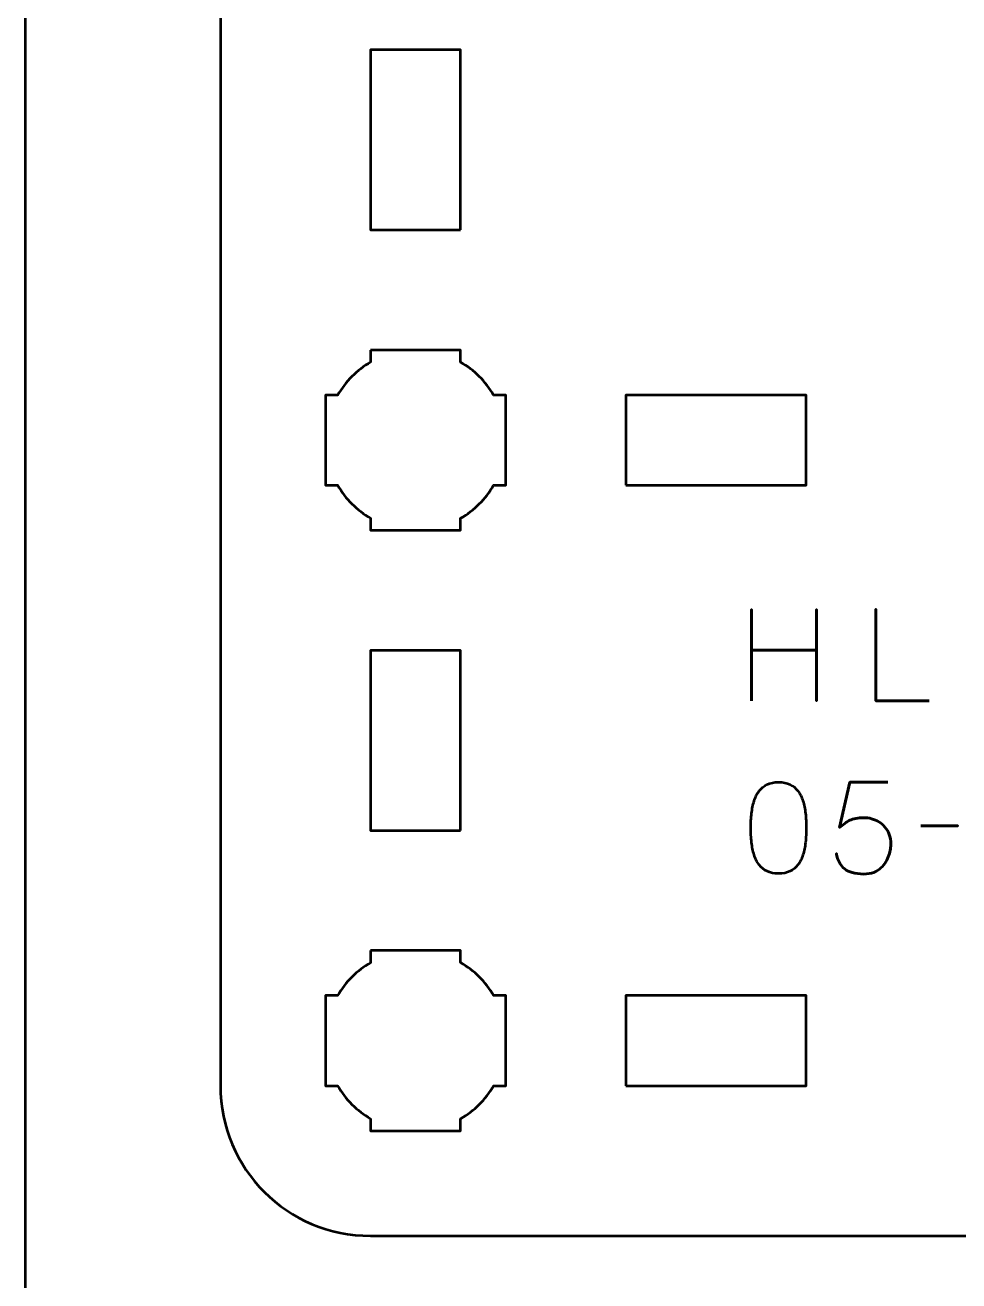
# Model space of a CAD drawing. Header units: centimetres. Extents: x -21 to 0, y -29.7 to 0.
# Drawn here: x -21 to -17.891, y -13.8 to -9.618 of the extents above; entities that cross this region are included whole.
import ezdxf

# ---------------------------------------------------------------- set-up
doc = ezdxf.new("R2010")
doc.units = ezdxf.units.CM
doc.header["$MEASUREMENT"] = 0
doc.layers.add('Layer 1', color=7, linetype='Continuous')

msp = doc.modelspace()

# ---------------------------------------------------------------- linework, layer by layer
at = {"layer": 'Layer 1', "color": 1, "lineweight": 53}
msp.add_open_spline([(-21.00003, -29.19995), (-21.00003, -29.19995), (-21.00003, -5.29992), (-21.00003, -5.29992), (-21.00003, -5.29992), (-21.00003, -5.21709), (-20.93286, -5.14992), (-20.85003, -5.14992), (-20.85003, -5.14992), (-20.7672, -5.14992), (-20.70003, -5.08275), (-20.70003, -4.99992), (-20.70003, -4.99992), (-20.70003, -4.91709), (-20.7672, -4.84992), (-20.85003, -4.84992), (-20.85003, -4.84992), (-20.93286, -4.84992), (-21.00003, -4.78275), (-21.00003, -4.69992), (-21.00003, -4.69992), (-21.00003, -4.61709), (-20.93286, -4.54992), (-20.85003, -4.54992), (-20.85003, -4.54992), (-20.7672, -4.54992), (-20.70003, -4.48275), (-20.70003, -4.39992), (-20.70003, -4.39992), (-20.70003, -4.31709), (-20.7672, -4.24992), (-20.85003, -4.24992), (-20.85003, -4.24992), (-20.93286, -4.24992), (-21.00003, -4.18275), (-21.00003, -4.09992), (-21.00003, -4.09992), (-21.00003, -4.01709), (-20.93286, -3.94992), (-20.85003, -3.94992), (-20.85003, -3.94992), (-20.7672, -3.94992), (-20.70003, -3.88275), (-20.70003, -3.79992), (-20.70003, -3.79992), (-20.70003, -3.71709), (-20.7672, -3.64992), (-20.85003, -3.64992), (-20.85003, -3.64992), (-20.93286, -3.64992), (-21.00003, -3.58275), (-21.00003, -3.49992), (-21.00003, -3.49992), (-21.00003, -3.41709), (-20.93286, -3.34992), (-20.85003, -3.34992), (-20.85003, -3.34992), (-20.7672, -3.34992), (-20.70003, -3.28275), (-20.70003, -3.19992), (-20.70003, -3.19992), (-20.70003, -3.11709), (-20.7672, -3.04992), (-20.85003, -3.04992), (-20.85003, -3.04992), (-20.93286, -3.04992), (-21.00003, -2.98275), (-21.00003, -2.89992), (-21.00003, -2.89992), (-21.00003, -2.81709), (-20.93286, -2.74992), (-20.85003, -2.74992), (-20.85003, -2.74992), (-20.7672, -2.74992), (-20.70003, -2.68275), (-20.70003, -2.59992), (-20.70003, -2.59992), (-20.70003, -2.51709), (-20.7672, -2.44992), (-20.85003, -2.44992), (-20.85003, -2.44992), (-20.93286, -2.44992), (-21.00003, -2.38275), (-21.00003, -2.29992), (-21.00003, -2.29992), (-21.00003, -2.21709), (-20.93286, -2.14992), (-20.85003, -2.14992), (-20.85003, -2.14992), (-20.7672, -2.14992), (-20.70003, -2.08275), (-20.70003, -1.99992), (-20.70003, -1.99992), (-20.70003, -1.91709), (-20.7672, -1.84992), (-20.85003, -1.84992), (-20.85003, -1.84992), (-20.93286, -1.84992), (-21.00003, -1.78275), (-21.00003, -1.69992), (-21.00003, -1.69992), (-21.00003, -1.61709), (-20.93286, -1.54992), (-20.85003, -1.54992), (-20.85003, -1.54992), (-20.7672, -1.54992), (-20.70003, -1.48275), (-20.70003, -1.39992), (-20.70003, -1.39992), (-20.70003, -1.31709), (-20.7672, -1.24992), (-20.85003, -1.24992), (-20.85003, -1.24992), (-20.93286, -1.24992), (-21.00003, -1.18275), (-21.00003, -1.09992), (-21.00003, -1.09992), (-21.00003, -1.09992), (-21.00003, -0.49992), (-21.00003, -0.49992), (-21.00003, -0.49992), (-21.00003, -0.22295), (-20.77694, 0.00004), (-20.49994, 0.00004), (-20.49994, 0.00004), (-20.49994, 0.00004), (-0.50008, 0.00004), (-0.50008, 0.00004), (-0.50008, 0.00004), (-0.22294, 0.00004), (0.00002, -0.22295), (0.00002, -0.49992), (0.00002, -0.49992), (0.00002, -0.49992), (0.00002, -29.19995), (0.00002, -29.19995), (0.00002, -29.19995), (0.00002, -29.47695), (-0.22294, -29.70004), (-0.50008, -29.70004), (-0.50008, -29.70004), (-0.50008, -29.70004), (-20.49994, -29.70004), (-20.49994, -29.70004), (-20.49994, -29.70004), (-20.77694, -29.70004), (-21.00003, -29.47695), (-21.00003, -29.19995)], degree=3, knots=[0, 0, 0, 0, 0.027027, 0.027027, 0.027027, 0.027027, 0.0540541, 0.0540541, 0.0540541, 0.0540541, 0.0810811, 0.0810811, 0.0810811, 0.0810811, 0.1081081, 0.1081081, 0.1081081, 0.1081081, 0.1351351, 0.1351351, 0.1351351, 0.1351351, 0.1621622, 0.1621622, 0.1621622, 0.1621622, 0.1891892, 0.1891892, 0.1891892, 0.1891892, 0.2162162, 0.2162162, 0.2162162, 0.2162162, 0.2432432, 0.2432432, 0.2432432, 0.2432432, 0.2702703, 0.2702703, 0.2702703, 0.2702703, 0.2972973, 0.2972973, 0.2972973, 0.2972973, 0.3243243, 0.3243243, 0.3243243, 0.3243243, 0.3513514, 0.3513514, 0.3513514, 0.3513514, 0.3783784, 0.3783784, 0.3783784, 0.3783784, 0.4054054, 0.4054054, 0.4054054, 0.4054054, 0.4324324, 0.4324324, 0.4324324, 0.4324324, 0.4594595, 0.4594595, 0.4594595, 0.4594595, 0.4864865, 0.4864865, 0.4864865, 0.4864865, 0.5135135, 0.5135135, 0.5135135, 0.5135135, 0.5405405, 0.5405405, 0.5405405, 0.5405405, 0.5675676, 0.5675676, 0.5675676, 0.5675676, 0.5945946, 0.5945946, 0.5945946, 0.5945946, 0.6216216, 0.6216216, 0.6216216, 0.6216216, 0.6486486, 0.6486486, 0.6486486, 0.6486486, 0.6756757, 0.6756757, 0.6756757, 0.6756757, 0.7027027, 0.7027027, 0.7027027, 0.7027027, 0.7297297, 0.7297297, 0.7297297, 0.7297297, 0.7567568, 0.7567568, 0.7567568, 0.7567568, 0.7837838, 0.7837838, 0.7837838, 0.7837838, 0.8108108, 0.8108108, 0.8108108, 0.8108108, 0.8378378, 0.8378378, 0.8378378, 0.8378378, 0.8648649, 0.8648649, 0.8648649, 0.8648649, 0.8918919, 0.8918919, 0.8918919, 0.8918919, 0.9189189, 0.9189189, 0.9189189, 0.9189189, 0.9459459, 0.9459459, 0.9459459, 0.9459459, 0.972973, 0.972973, 0.972973, 0.972973, 1, 1, 1, 1], dxfattribs=at)
at = {"layer": 'Layer 1', "color": 3, "lineweight": 53}
msp.add_open_spline([(-19.85004, -13.64999), (-20.1271, -13.64991), (-20.34998, -13.42684), (-20.34998, -13.14989), (-20.34998, -13.14989), (-20.34998, -10.3833), (-20.34998, -7.61668), (-20.34998, -4.85009), (-20.34998, -4.85009), (-20.34998, -4.57309), (-20.12689, -4.34999), (-19.84989, -4.34999), (-19.84989, -4.34999), (-19.84989, -4.34999), (-15.55003, -4.34999), (-15.55003, -4.34999), (-15.55003, -4.34999), (-15.2729, -4.34999), (-15.04994, -4.57309), (-15.04994, -4.85009), (-15.04994, -4.85009), (-15.04994, -7.61668), (-15.04994, -10.3833), (-15.04994, -13.14989), (-15.04994, -13.14989), (-15.04994, -13.42689), (-15.27303, -13.64999), (-15.55003, -13.64999), (-15.55003, -13.64999), (-15.55003, -13.64999), (-19.85004, -13.64999), (-19.85004, -13.64999)], degree=3, knots=[0, 0, 0, 0, 0.125, 0.125, 0.125, 0.125, 0.25, 0.25, 0.25, 0.25, 0.375, 0.375, 0.375, 0.375, 0.5, 0.5, 0.5, 0.5, 0.625, 0.625, 0.625, 0.625, 0.75, 0.75, 0.75, 0.75, 0.875, 0.875, 0.875, 0.875, 1, 1, 1, 1], dxfattribs=at)
at = {"layer": 'Layer 1', "lineweight": 53}
for points, knots in [([(-19.55003, -10.29994), (-19.55003, -10.29994), (-19.85004, -10.29994), (-19.85004, -10.29994), (-19.85004, -10.29994), (-19.85004, -10.29994), (-19.85004, -9.69995), (-19.85004, -9.69995), (-19.85004, -9.69995), (-19.85004, -9.69995), (-19.55003, -9.69995), (-19.55003, -9.69995), (-19.55003, -9.69995), (-19.55003, -9.69995), (-19.55003, -10.29994), (-19.55003, -10.29994)], [0, 0, 0, 0, 0.25, 0.25, 0.25, 0.25, 0.5, 0.5, 0.5, 0.5, 0.75, 0.75, 0.75, 0.75, 1, 1, 1, 1]), ([(-19.85003, -10.70004), (-19.85003, -10.70004), (-19.70151, -10.70004), (-19.70151, -10.70004), (-19.70151, -10.70004), (-19.70151, -10.70004), (-19.69996, -10.70002), (-19.69996, -10.70002), (-19.69996, -10.70002), (-19.69996, -10.70002), (-19.69841, -10.70004), (-19.69841, -10.70004), (-19.69841, -10.70004), (-19.69841, -10.70004), (-19.55003, -10.70004), (-19.55003, -10.70004), (-19.55003, -10.70004), (-19.55003, -10.70004), (-19.55003, -10.74013), (-19.55003, -10.74013), (-19.55003, -10.74013), (-19.50446, -10.76648), (-19.46648, -10.80448), (-19.44012, -10.85003), (-19.44012, -10.85003), (-19.44012, -10.85003), (-19.40003, -10.85003), (-19.40003, -10.85003), (-19.40003, -10.85003), (-19.40003, -10.85003), (-19.40003, -10.99408), (-19.40003, -10.99408), (-19.40003, -10.99408), (-19.40003, -10.99408), (-19.39997, -11.00002), (-19.39997, -11.00002), (-19.39997, -11.00002), (-19.39997, -11.00002), (-19.40003, -11.00596), (-19.40003, -11.00596), (-19.40003, -11.00596), (-19.40003, -11.00596), (-19.40003, -11.15003), (-19.40003, -11.15003), (-19.40003, -11.15003), (-19.40003, -11.15003), (-19.4401, -11.15003), (-19.4401, -11.15003), (-19.4401, -11.15003), (-19.46646, -11.1956), (-19.50445, -11.23359), (-19.55003, -11.25993), (-19.55003, -11.25993), (-19.55003, -11.25993), (-19.55003, -11.30003), (-19.55003, -11.30003), (-19.55003, -11.30003), (-19.55003, -11.30003), (-19.85003, -11.30003), (-19.85003, -11.30003), (-19.85003, -11.30003), (-19.85003, -11.30003), (-19.85003, -11.25984), (-19.85003, -11.25984), (-19.85003, -11.25984), (-19.89553, -11.2335), (-19.93347, -11.19554), (-19.95981, -11.15003), (-19.95981, -11.15003), (-19.95981, -11.15003), (-20.00002, -11.15003), (-20.00002, -11.15003), (-20.00002, -11.15003), (-20.00002, -11.15003), (-20.00002, -10.85003), (-20.00002, -10.85003), (-20.00002, -10.85003), (-20.00002, -10.85003), (-19.95979, -10.85003), (-19.95979, -10.85003), (-19.95979, -10.85003), (-19.93345, -10.80453), (-19.89552, -10.76657), (-19.85003, -10.74023), (-19.85003, -10.74023), (-19.85003, -10.74023), (-19.85003, -10.70004), (-19.85003, -10.70004)], [0, 0, 0, 0, 0.0454545, 0.0454545, 0.0454545, 0.0454545, 0.0909091, 0.0909091, 0.0909091, 0.0909091, 0.1363636, 0.1363636, 0.1363636, 0.1363636, 0.1818182, 0.1818182, 0.1818182, 0.1818182, 0.2272727, 0.2272727, 0.2272727, 0.2272727, 0.2727273, 0.2727273, 0.2727273, 0.2727273, 0.3181818, 0.3181818, 0.3181818, 0.3181818, 0.3636364, 0.3636364, 0.3636364, 0.3636364, 0.4090909, 0.4090909, 0.4090909, 0.4090909, 0.4545455, 0.4545455, 0.4545455, 0.4545455, 0.5, 0.5, 0.5, 0.5, 0.5454545, 0.5454545, 0.5454545, 0.5454545, 0.5909091, 0.5909091, 0.5909091, 0.5909091, 0.6363636, 0.6363636, 0.6363636, 0.6363636, 0.6818182, 0.6818182, 0.6818182, 0.6818182, 0.7272727, 0.7272727, 0.7272727, 0.7272727, 0.7727273, 0.7727273, 0.7727273, 0.7727273, 0.8181818, 0.8181818, 0.8181818, 0.8181818, 0.8636364, 0.8636364, 0.8636364, 0.8636364, 0.9090909, 0.9090909, 0.9090909, 0.9090909, 0.9545455, 0.9545455, 0.9545455, 0.9545455, 1, 1, 1, 1]), ([(-19.00003, -11.14994), (-19.00003, -11.14994), (-19.00003, -10.84993), (-19.00003, -10.84993), (-19.00003, -10.84993), (-19.00003, -10.84993), (-18.40004, -10.84993), (-18.40004, -10.84993), (-18.40004, -10.84993), (-18.40004, -10.84993), (-18.40004, -11.14994), (-18.40004, -11.14994), (-18.40004, -11.14994), (-18.40004, -11.14994), (-19.00003, -11.14994), (-19.00003, -11.14994)], [0, 0, 0, 0, 0.25, 0.25, 0.25, 0.25, 0.5, 0.5, 0.5, 0.5, 0.75, 0.75, 0.75, 0.75, 1, 1, 1, 1]), ([(-19.55003, -12.29994), (-19.55003, -12.29994), (-19.85004, -12.29994), (-19.85004, -12.29994), (-19.85004, -12.29994), (-19.85004, -12.29994), (-19.85004, -11.69995), (-19.85004, -11.69995), (-19.85004, -11.69995), (-19.85004, -11.69995), (-19.55003, -11.69995), (-19.55003, -11.69995), (-19.55003, -11.69995), (-19.55003, -11.69995), (-19.55003, -12.29994), (-19.55003, -12.29994)], [0, 0, 0, 0, 0.25, 0.25, 0.25, 0.25, 0.5, 0.5, 0.5, 0.5, 0.75, 0.75, 0.75, 0.75, 1, 1, 1, 1]), ([(-19.85003, -12.70004), (-19.85003, -12.70004), (-19.70151, -12.70004), (-19.70151, -12.70004), (-19.70151, -12.70004), (-19.70151, -12.70004), (-19.69996, -12.70002), (-19.69996, -12.70002), (-19.69996, -12.70002), (-19.69996, -12.70002), (-19.69841, -12.70004), (-19.69841, -12.70004), (-19.69841, -12.70004), (-19.69841, -12.70004), (-19.55003, -12.70004), (-19.55003, -12.70004), (-19.55003, -12.70004), (-19.55003, -12.70004), (-19.55003, -12.74013), (-19.55003, -12.74013), (-19.55003, -12.74013), (-19.50446, -12.76648), (-19.46648, -12.80448), (-19.44012, -12.85003), (-19.44012, -12.85003), (-19.44012, -12.85003), (-19.40003, -12.85003), (-19.40003, -12.85003), (-19.40003, -12.85003), (-19.40003, -12.85003), (-19.40003, -12.99408), (-19.40003, -12.99408), (-19.40003, -12.99408), (-19.40003, -12.99408), (-19.39997, -13.00002), (-19.39997, -13.00002), (-19.39997, -13.00002), (-19.39997, -13.00002), (-19.40003, -13.00596), (-19.40003, -13.00596), (-19.40003, -13.00596), (-19.40003, -13.00596), (-19.40003, -13.15003), (-19.40003, -13.15003), (-19.40003, -13.15003), (-19.40003, -13.15003), (-19.4401, -13.15003), (-19.4401, -13.15003), (-19.4401, -13.15003), (-19.46646, -13.1956), (-19.50445, -13.23359), (-19.55003, -13.25993), (-19.55003, -13.25993), (-19.55003, -13.25993), (-19.55003, -13.30003), (-19.55003, -13.30003), (-19.55003, -13.30003), (-19.55003, -13.30003), (-19.85003, -13.30003), (-19.85003, -13.30003), (-19.85003, -13.30003), (-19.85003, -13.30003), (-19.85003, -13.25984), (-19.85003, -13.25984), (-19.85003, -13.25984), (-19.89553, -13.2335), (-19.93347, -13.19554), (-19.95981, -13.15003), (-19.95981, -13.15003), (-19.95981, -13.15003), (-20.00002, -13.15003), (-20.00002, -13.15003), (-20.00002, -13.15003), (-20.00002, -13.15003), (-20.00002, -12.85003), (-20.00002, -12.85003), (-20.00002, -12.85003), (-20.00002, -12.85003), (-19.95979, -12.85003), (-19.95979, -12.85003), (-19.95979, -12.85003), (-19.93345, -12.80453), (-19.89552, -12.76657), (-19.85003, -12.74023), (-19.85003, -12.74023), (-19.85003, -12.74023), (-19.85003, -12.70004), (-19.85003, -12.70004)], [0, 0, 0, 0, 0.0454545, 0.0454545, 0.0454545, 0.0454545, 0.0909091, 0.0909091, 0.0909091, 0.0909091, 0.1363636, 0.1363636, 0.1363636, 0.1363636, 0.1818182, 0.1818182, 0.1818182, 0.1818182, 0.2272727, 0.2272727, 0.2272727, 0.2272727, 0.2727273, 0.2727273, 0.2727273, 0.2727273, 0.3181818, 0.3181818, 0.3181818, 0.3181818, 0.3636364, 0.3636364, 0.3636364, 0.3636364, 0.4090909, 0.4090909, 0.4090909, 0.4090909, 0.4545455, 0.4545455, 0.4545455, 0.4545455, 0.5, 0.5, 0.5, 0.5, 0.5454545, 0.5454545, 0.5454545, 0.5454545, 0.5909091, 0.5909091, 0.5909091, 0.5909091, 0.6363636, 0.6363636, 0.6363636, 0.6363636, 0.6818182, 0.6818182, 0.6818182, 0.6818182, 0.7272727, 0.7272727, 0.7272727, 0.7272727, 0.7727273, 0.7727273, 0.7727273, 0.7727273, 0.8181818, 0.8181818, 0.8181818, 0.8181818, 0.8636364, 0.8636364, 0.8636364, 0.8636364, 0.9090909, 0.9090909, 0.9090909, 0.9090909, 0.9545455, 0.9545455, 0.9545455, 0.9545455, 1, 1, 1, 1]), ([(-19.00003, -13.14994), (-19.00003, -13.14994), (-19.00003, -12.84993), (-19.00003, -12.84993), (-19.00003, -12.84993), (-19.00003, -12.84993), (-18.40004, -12.84993), (-18.40004, -12.84993), (-18.40004, -12.84993), (-18.40004, -12.84993), (-18.40004, -13.14994), (-18.40004, -13.14994), (-18.40004, -13.14994), (-18.40004, -13.14994), (-19.00003, -13.14994), (-19.00003, -13.14994)], [0, 0, 0, 0, 0.25, 0.25, 0.25, 0.25, 0.5, 0.5, 0.5, 0.5, 0.75, 0.75, 0.75, 0.75, 1, 1, 1, 1])]:
    msp.add_open_spline(points, degree=3, knots=knots, dxfattribs=at)
at = {"layer": 'Layer 1', "color": 5, "lineweight": 53}
for points, knots in [([(-18.58115, -11.8684), (-18.58115, -11.8684), (-18.58115, -11.69949), (-18.58115, -11.69949), (-18.58115, -11.69949), (-18.58115, -11.69949), (-18.36568, -11.69949), (-18.36568, -11.69949), (-18.36568, -11.69949), (-18.36568, -11.69949), (-18.36568, -11.8684), (-18.36568, -11.8684), (-18.36568, -11.8684), (-18.36568, -11.8684), (-18.36568, -11.5636), (-18.36568, -11.5636), (-18.36568, -11.5636), (-18.36568, -11.5636), (-18.36568, -11.69949), (-18.36568, -11.69949), (-18.36568, -11.69949), (-18.36568, -11.69949), (-18.58115, -11.69949), (-18.58115, -11.69949), (-18.58115, -11.69949), (-18.58115, -11.69949), (-18.58115, -11.5636), (-18.58115, -11.5636), (-18.58115, -11.5636), (-18.58115, -11.5636), (-18.58115, -11.8684), (-18.58115, -11.8684)], [0, 0, 0, 0, 0.125, 0.125, 0.125, 0.125, 0.25, 0.25, 0.25, 0.25, 0.375, 0.375, 0.375, 0.375, 0.5, 0.5, 0.5, 0.5, 0.625, 0.625, 0.625, 0.625, 0.75, 0.75, 0.75, 0.75, 0.875, 0.875, 0.875, 0.875, 1, 1, 1, 1]), ([(-17.98976, -11.8684), (-17.98976, -11.8684), (-18.16798, -11.8684), (-18.16798, -11.8684), (-18.16798, -11.8684), (-18.16798, -11.8684), (-18.16798, -11.56318), (-18.16798, -11.56318), (-18.16798, -11.56318), (-18.16798, -11.56318), (-18.16798, -11.8684), (-18.16798, -11.8684), (-18.16798, -11.8684), (-18.16798, -11.8684), (-17.98976, -11.8684), (-17.98976, -11.8684)], [0, 0, 0, 0, 0.25, 0.25, 0.25, 0.25, 0.5, 0.5, 0.5, 0.5, 0.75, 0.75, 0.75, 0.75, 1, 1, 1, 1]), ([(-18.49161, -12.44371), (-18.4768, -12.44364), (-18.46403, -12.44103), (-18.45337, -12.43595), (-18.45337, -12.43595), (-18.44279, -12.43087), (-18.43397, -12.4236), (-18.42692, -12.41436), (-18.42692, -12.41436), (-18.41993, -12.40505), (-18.41443, -12.39404), (-18.41034, -12.38134), (-18.41034, -12.38134), (-18.40631, -12.36864), (-18.40342, -12.35474), (-18.4018, -12.3395), (-18.4018, -12.3395), (-18.4001, -12.32426), (-18.39926, -12.30824), (-18.39933, -12.29131), (-18.39933, -12.29131), (-18.39926, -12.27445), (-18.4001, -12.25843), (-18.4018, -12.24326), (-18.4018, -12.24326), (-18.40342, -12.22809), (-18.40631, -12.21412), (-18.41034, -12.20142), (-18.41034, -12.20142), (-18.41443, -12.18879), (-18.41993, -12.17779), (-18.42692, -12.1684), (-18.42692, -12.1684), (-18.43397, -12.15909), (-18.44279, -12.15182), (-18.45337, -12.14674), (-18.45337, -12.14674), (-18.46403, -12.14159), (-18.4768, -12.13898), (-18.49161, -12.13891), (-18.49161, -12.13891), (-18.50643, -12.13898), (-18.5192, -12.14159), (-18.52986, -12.14674), (-18.52986, -12.14674), (-18.54044, -12.15182), (-18.54926, -12.15909), (-18.55631, -12.1684), (-18.55631, -12.1684), (-18.5633, -12.17779), (-18.5688, -12.18879), (-18.57289, -12.20142), (-18.57289, -12.20142), (-18.57692, -12.21412), (-18.57981, -12.22809), (-18.58143, -12.24326), (-18.58143, -12.24326), (-18.58312, -12.25843), (-18.58397, -12.27445), (-18.5839, -12.29131), (-18.5839, -12.29131), (-18.58397, -12.30824), (-18.58312, -12.32426), (-18.58143, -12.3395), (-18.58143, -12.3395), (-18.57981, -12.35474), (-18.57692, -12.36864), (-18.57289, -12.38134), (-18.57289, -12.38134), (-18.5688, -12.39404), (-18.5633, -12.40505), (-18.55631, -12.41436), (-18.55631, -12.41436), (-18.54926, -12.4236), (-18.54044, -12.43087), (-18.52986, -12.43595), (-18.52986, -12.43595), (-18.5192, -12.44103), (-18.50643, -12.44364), (-18.49161, -12.44371)], [0, 0, 0, 0, 0.05, 0.05, 0.05, 0.05, 0.1, 0.1, 0.1, 0.1, 0.15, 0.15, 0.15, 0.15, 0.2, 0.2, 0.2, 0.2, 0.25, 0.25, 0.25, 0.25, 0.3, 0.3, 0.3, 0.3, 0.35, 0.35, 0.35, 0.35, 0.4, 0.4, 0.4, 0.4, 0.45, 0.45, 0.45, 0.45, 0.5, 0.5, 0.5, 0.5, 0.55, 0.55, 0.55, 0.55, 0.6, 0.6, 0.6, 0.6, 0.65, 0.65, 0.65, 0.65, 0.7, 0.7, 0.7, 0.7, 0.75, 0.75, 0.75, 0.75, 0.8, 0.8, 0.8, 0.8, 0.85, 0.85, 0.85, 0.85, 0.9, 0.9, 0.9, 0.9, 0.95, 0.95, 0.95, 0.95, 1, 1, 1, 1]), ([(-18.49161, -12.44371), (-18.4768, -12.44364), (-18.46403, -12.44103), (-18.45337, -12.43595), (-18.45337, -12.43595), (-18.44279, -12.43087), (-18.43397, -12.4236), (-18.42692, -12.41436), (-18.42692, -12.41436), (-18.41993, -12.40505), (-18.41443, -12.39404), (-18.41034, -12.38134), (-18.41034, -12.38134), (-18.40631, -12.36864), (-18.40342, -12.35474), (-18.4018, -12.3395), (-18.4018, -12.3395), (-18.4001, -12.32426), (-18.39926, -12.30824), (-18.39933, -12.29131), (-18.39933, -12.29131), (-18.39926, -12.27445), (-18.4001, -12.25843), (-18.4018, -12.24326), (-18.4018, -12.24326), (-18.40342, -12.22809), (-18.40631, -12.21412), (-18.41034, -12.20142), (-18.41034, -12.20142), (-18.41443, -12.18879), (-18.41993, -12.17779), (-18.42692, -12.1684), (-18.42692, -12.1684), (-18.43397, -12.15909), (-18.44279, -12.15182), (-18.45337, -12.14674), (-18.45337, -12.14674), (-18.46403, -12.14159), (-18.4768, -12.13898), (-18.49161, -12.13891), (-18.49161, -12.13891), (-18.50643, -12.13898), (-18.5192, -12.14159), (-18.52986, -12.14674), (-18.52986, -12.14674), (-18.54044, -12.15182), (-18.54926, -12.15909), (-18.55631, -12.1684), (-18.55631, -12.1684), (-18.5633, -12.17779), (-18.5688, -12.18879), (-18.57289, -12.20142), (-18.57289, -12.20142), (-18.57692, -12.21412), (-18.57981, -12.22809), (-18.58143, -12.24326), (-18.58143, -12.24326), (-18.58312, -12.25843), (-18.58397, -12.27445), (-18.5839, -12.29131), (-18.5839, -12.29131), (-18.58397, -12.30824), (-18.58312, -12.32426), (-18.58143, -12.3395), (-18.58143, -12.3395), (-18.57981, -12.35474), (-18.57692, -12.36864), (-18.57289, -12.38134), (-18.57289, -12.38134), (-18.5688, -12.39404), (-18.5633, -12.40505), (-18.55631, -12.41436), (-18.55631, -12.41436), (-18.54926, -12.4236), (-18.54044, -12.43087), (-18.52986, -12.43595), (-18.52986, -12.43595), (-18.5192, -12.44103), (-18.50643, -12.44364), (-18.49161, -12.44371)], [0, 0, 0, 0, 0.05, 0.05, 0.05, 0.05, 0.1, 0.1, 0.1, 0.1, 0.15, 0.15, 0.15, 0.15, 0.2, 0.2, 0.2, 0.2, 0.25, 0.25, 0.25, 0.25, 0.3, 0.3, 0.3, 0.3, 0.35, 0.35, 0.35, 0.35, 0.4, 0.4, 0.4, 0.4, 0.45, 0.45, 0.45, 0.45, 0.5, 0.5, 0.5, 0.5, 0.55, 0.55, 0.55, 0.55, 0.6, 0.6, 0.6, 0.6, 0.65, 0.65, 0.65, 0.65, 0.7, 0.7, 0.7, 0.7, 0.75, 0.75, 0.75, 0.75, 0.8, 0.8, 0.8, 0.8, 0.85, 0.85, 0.85, 0.85, 0.9, 0.9, 0.9, 0.9, 0.95, 0.95, 0.95, 0.95, 1, 1, 1, 1]), ([(-18.12755, -12.13849), (-18.12755, -12.13849), (-18.25455, -12.13849), (-18.25455, -12.13849), (-18.25455, -12.13849), (-18.25455, -12.13849), (-18.28842, -12.29004), (-18.28842, -12.29004), (-18.28842, -12.29004), (-18.28249, -12.28496), (-18.27685, -12.28038), (-18.27141, -12.27635), (-18.27141, -12.27635), (-18.26605, -12.27233), (-18.26041, -12.26895), (-18.25441, -12.26612), (-18.25441, -12.26612), (-18.24848, -12.2633), (-18.24171, -12.26118), (-18.23409, -12.2597), (-18.23409, -12.2597), (-18.22654, -12.25822), (-18.21751, -12.25744), (-18.20714, -12.25744), (-18.20714, -12.25744), (-18.19867, -12.25744), (-18.1902, -12.25857), (-18.18174, -12.2609), (-18.18174, -12.2609), (-18.17327, -12.26316), (-18.16523, -12.26662), (-18.15761, -12.2712), (-18.15761, -12.2712), (-18.14992, -12.27586), (-18.14314, -12.28165), (-18.13722, -12.28863), (-18.13722, -12.28863), (-18.13122, -12.29562), (-18.12649, -12.3038), (-18.12311, -12.31318), (-18.12311, -12.31318), (-18.11965, -12.32257), (-18.11789, -12.33322), (-18.11782, -12.34507), (-18.11782, -12.34507), (-18.11774, -12.34945), (-18.11824, -12.35495), (-18.11923, -12.36144), (-18.11923, -12.36144), (-18.12014, -12.36793), (-18.12184, -12.37499), (-18.12424, -12.38247), (-18.12424, -12.38247), (-18.12663, -12.38995), (-18.13002, -12.39736), (-18.13432, -12.40469), (-18.13432, -12.40469), (-18.13863, -12.41203), (-18.14413, -12.41873), (-18.15076, -12.4248), (-18.15076, -12.4248), (-18.1574, -12.43087), (-18.16544, -12.43574), (-18.17482, -12.43941), (-18.17482, -12.43941), (-18.18428, -12.443), (-18.19536, -12.44491), (-18.20798, -12.44498), (-18.20798, -12.44498), (-18.22308, -12.44491), (-18.23578, -12.44329), (-18.24608, -12.44025), (-18.24608, -12.44025), (-18.25639, -12.43715), (-18.26478, -12.43313), (-18.27127, -12.42805), (-18.27127, -12.42805), (-18.27783, -12.42297), (-18.28291, -12.41739), (-18.28658, -12.41133), (-18.28658, -12.41133), (-18.29025, -12.40526), (-18.293, -12.39919), (-18.29484, -12.39312), (-18.29484, -12.39312), (-18.29667, -12.38705), (-18.29808, -12.38148), (-18.299, -12.3764), (-18.299, -12.3764), (-18.29808, -12.38148), (-18.29667, -12.38705), (-18.29484, -12.39312), (-18.29484, -12.39312), (-18.293, -12.39919), (-18.29025, -12.40526), (-18.28658, -12.41133), (-18.28658, -12.41133), (-18.28291, -12.41739), (-18.27783, -12.42297), (-18.27127, -12.42805), (-18.27127, -12.42805), (-18.26478, -12.43313), (-18.25639, -12.43715), (-18.24608, -12.44025), (-18.24608, -12.44025), (-18.23578, -12.44329), (-18.22308, -12.44491), (-18.20798, -12.44498), (-18.20798, -12.44498), (-18.19536, -12.44491), (-18.18428, -12.443), (-18.17482, -12.43941), (-18.17482, -12.43941), (-18.16544, -12.43574), (-18.1574, -12.43087), (-18.15076, -12.4248), (-18.15076, -12.4248), (-18.14413, -12.41873), (-18.13863, -12.41203), (-18.13432, -12.40469), (-18.13432, -12.40469), (-18.13002, -12.39736), (-18.12663, -12.38995), (-18.12424, -12.38247), (-18.12424, -12.38247), (-18.12184, -12.37499), (-18.12014, -12.36793), (-18.11923, -12.36144), (-18.11923, -12.36144), (-18.11824, -12.35495), (-18.11774, -12.34945), (-18.11782, -12.34507), (-18.11782, -12.34507), (-18.11789, -12.33322), (-18.11965, -12.32257), (-18.12311, -12.31318), (-18.12311, -12.31318), (-18.12649, -12.3038), (-18.13122, -12.29562), (-18.13722, -12.28863), (-18.13722, -12.28863), (-18.14314, -12.28165), (-18.14992, -12.27586), (-18.15761, -12.2712), (-18.15761, -12.2712), (-18.16523, -12.26662), (-18.17327, -12.26316), (-18.18174, -12.2609), (-18.18174, -12.2609), (-18.1902, -12.25857), (-18.19867, -12.25744), (-18.20714, -12.25744), (-18.20714, -12.25744), (-18.21751, -12.25744), (-18.22654, -12.25822), (-18.23409, -12.2597), (-18.23409, -12.2597), (-18.24171, -12.26118), (-18.24848, -12.2633), (-18.25441, -12.26612), (-18.25441, -12.26612), (-18.26041, -12.26895), (-18.26605, -12.27233), (-18.27141, -12.27635), (-18.27141, -12.27635), (-18.27685, -12.28038), (-18.28249, -12.28496), (-18.28842, -12.29004), (-18.28842, -12.29004), (-18.28842, -12.29004), (-18.25455, -12.13849), (-18.25455, -12.13849), (-18.25455, -12.13849), (-18.25455, -12.13849), (-18.12755, -12.13849), (-18.12755, -12.13849)], [0, 0, 0, 0, 0.0227273, 0.0227273, 0.0227273, 0.0227273, 0.0454545, 0.0454545, 0.0454545, 0.0454545, 0.0681818, 0.0681818, 0.0681818, 0.0681818, 0.0909091, 0.0909091, 0.0909091, 0.0909091, 0.1136364, 0.1136364, 0.1136364, 0.1136364, 0.1363636, 0.1363636, 0.1363636, 0.1363636, 0.1590909, 0.1590909, 0.1590909, 0.1590909, 0.1818182, 0.1818182, 0.1818182, 0.1818182, 0.2045455, 0.2045455, 0.2045455, 0.2045455, 0.2272727, 0.2272727, 0.2272727, 0.2272727, 0.25, 0.25, 0.25, 0.25, 0.2727273, 0.2727273, 0.2727273, 0.2727273, 0.2954545, 0.2954545, 0.2954545, 0.2954545, 0.3181818, 0.3181818, 0.3181818, 0.3181818, 0.3409091, 0.3409091, 0.3409091, 0.3409091, 0.3636364, 0.3636364, 0.3636364, 0.3636364, 0.3863636, 0.3863636, 0.3863636, 0.3863636, 0.4090909, 0.4090909, 0.4090909, 0.4090909, 0.4318182, 0.4318182, 0.4318182, 0.4318182, 0.4545455, 0.4545455, 0.4545455, 0.4545455, 0.4772727, 0.4772727, 0.4772727, 0.4772727, 0.5, 0.5, 0.5, 0.5, 0.5227273, 0.5227273, 0.5227273, 0.5227273, 0.5454545, 0.5454545, 0.5454545, 0.5454545, 0.5681818, 0.5681818, 0.5681818, 0.5681818, 0.5909091, 0.5909091, 0.5909091, 0.5909091, 0.6136364, 0.6136364, 0.6136364, 0.6136364, 0.6363636, 0.6363636, 0.6363636, 0.6363636, 0.6590909, 0.6590909, 0.6590909, 0.6590909, 0.6818182, 0.6818182, 0.6818182, 0.6818182, 0.7045455, 0.7045455, 0.7045455, 0.7045455, 0.7272727, 0.7272727, 0.7272727, 0.7272727, 0.75, 0.75, 0.75, 0.75, 0.7727273, 0.7727273, 0.7727273, 0.7727273, 0.7954545, 0.7954545, 0.7954545, 0.7954545, 0.8181818, 0.8181818, 0.8181818, 0.8181818, 0.8409091, 0.8409091, 0.8409091, 0.8409091, 0.8636364, 0.8636364, 0.8636364, 0.8636364, 0.8863636, 0.8863636, 0.8863636, 0.8863636, 0.9090909, 0.9090909, 0.9090909, 0.9090909, 0.9318182, 0.9318182, 0.9318182, 0.9318182, 0.9545455, 0.9545455, 0.9545455, 0.9545455, 0.9772727, 0.9772727, 0.9772727, 0.9772727, 1, 1, 1, 1]), ([(-18.01791, -12.28411), (-18.01791, -12.28411), (-17.89472, -12.28411), (-17.89472, -12.28411), (-17.89472, -12.28411), (-17.89472, -12.28411), (-18.01791, -12.28411), (-18.01791, -12.28411)], [0, 0, 0, 0, 0.5, 0.5, 0.5, 0.5, 1, 1, 1, 1])]:
    msp.add_open_spline(points, degree=3, knots=knots, dxfattribs=at)

doc.saveas('drawing.dxf')
